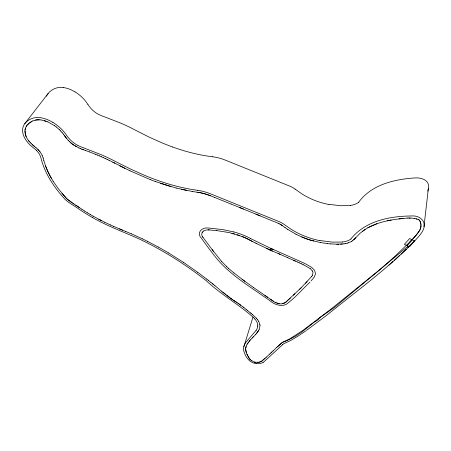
<?xml version="1.0" encoding="UTF-8"?>
<svg xmlns="http://www.w3.org/2000/svg" width="451" height="451" viewBox="0 0 451 451"><rect width="100%" height="100%" fill="white"/><g stroke="black" fill="none" stroke-linecap="round" stroke-linejoin="round"><path stroke-width="0.68" d="M259.99 325.785L259.111 329.681M246.201 346.312C244.205 350.771 247.56 355.332 249.719 359.058M245.553 348.375L246.421 352.823M26.874 125.434C24.405 128.563 24.642 132.915 26.102 136.422L25.363 134.206L24.963 130.762M414.012 241.651L414.717 240.952L409.609 238.54L404.4 244.357L409.519 246.674L418.331 236.955A86.429 62.215 11.4 0 0 421.888 232.276L422.531 231.222A17.324 11.929 6.8 0 0 422.683 230.946C427.599 222.18 420.27 215.172 411.554 215.967C389.664 216.153 365.225 220.917 350.884 238.951M423.946 226.763L428.377 188.507C430.293 180.079 421.042 177.344 414.554 177.965C394.027 179.335 371.551 184.701 358.708 202.166M428.377 188.507L427.802 191.134M257.707 326.473L257.752 324.962M25.081 129.662L25.324 128.558M276.559 347.625L282.473 342.399A126.421 78.728 22.1 0 0 289.452 339.44L295.681 336.102L301.386 332.404L314.206 322.177L318.288 319.725L319.483 317.899L335.099 306.962L407.935 246.207L406.943 245.53L417.468 233.618L419.847 230.095L420.71 227.58A22.437 15.514 7.3 0 0 420.946 225.551L420.935 224.863M92.348 217.45C106.678 225.72 122.238 231.459 137.329 238.122C161.791 249.358 184.634 263.908 205.887 280.387C220.432 294.148 237.976 303.895 252.977 317.036L243.41 348.307A22.206 12.295 17.7 0 0 243.681 350.551L244.076 351.865A40.009 22.212 16.9 0 0 244.329 352.547C246.054 357.942 250.243 363.055 256.202 363.585M245.682 347.828L245.919 347.067M243.737 346.61L243.856 346.261A56.82 31.175 16.1 0 1 245.767 342.461M420.343 228.871L420.546 228.234M312.334 275.381L312.988 272.72L312.481 271.085M203.655 230.957L202.155 232.485L201.721 234.419A7.396 4.86 22.2 0 0 202.448 236.595L213.644 251.602M246.184 346.295L246.9 344.835M46.487 96.215L46.673 95.809M419.847 230.095L420.129 229.508M255.751 334.394L259.133 329.704M46.881 95.409C50.01 89.777 56.854 86.547 63.202 87.517M246.877 344.818L248.23 342.687M311.771 276.345L312.357 275.381M256.179 330.341L245.756 342.456M419.531 230.653L415.94 235.518L409.361 242.835M26.243 126.455L28.52 123.625M258.457 330.904L256.754 333.25M247.729 343.374L248.738 341.988M202.178 232.479L202.561 231.915M311.793 276.345L301.093 287.817L285.799 302.193M52.84 122.407A25.493 16.484 35.4 0 0 40.348 117.649C33.763 116.629 26.321 119.763 23.407 125.953C20.205 134.218 26.795 142.708 33.041 147.528A39.592 25.983 35.8 0 0 34.902 148.971A9.234 5.767 35 0 1 36.694 150.628M24.782 123.642L48.122 93.515M248.721 341.971L249.837 340.612M272.325 251.004L280.082 254.308M249.256 341.277L250.423 339.936M355.816 237.733L352.575 240.744M250.406 339.919L253.58 336.649M406.943 245.53L412.203 239.701L394.625 256.619L379.674 269.845L330.848 309.211L303.106 330.267L289.604 338.949L282.067 342.557L277.72 346.526M311.145 280.86L314.409 276.903L315.531 273.639L314.612 270.363L311.647 267.336L304.583 263.356L271.107 248.473L270.07 249.803A3.022 1.996 17.4 0 0 269.918 250.017L273.312 249.629L250.649 238.585M309.984 282.089C302.136 289.593 294.864 298.066 286.086 304.493C282.298 306.223 277.822 305.389 274.219 303.585A12.854 7.893 16.9 0 1 271.998 302.249C254.426 289.373 234.926 278.368 219.947 262.279C212.709 254.127 206.473 245.13 200.013 236.38C197.239 231.741 202.854 227.281 207.381 227.986A13.93 9.138 21.9 0 1 208.695 228.031L222.963 229.644L233.821 231.927M255.773 334.411L253.563 336.626M305.631 283.205L307.142 281.633M263.102 362.486A6.545 3.574 18.1 0 0 263.345 362.328L282.692 344.632M282.501 344.829L283.307 344.057A4.831 2.729 16.6 0 1 283.967 343.645L290.574 340.567L299.205 335.347M252.267 337.929L252.91 337.275M27.669 124.527L31.671 121.432M413.663 242.001L412.259 243.393M414.717 240.952C395.741 260.413 374.55 277.45 353.201 294.187L324.782 316.743L306.443 330.414M411.904 243.737L410.5 245.118M299.532 289.322L301.065 287.823M410.151 245.462L407.749 247.791M406.402 249.087L401.024 254.167M273.103 350.884L276.536 347.603M273.086 350.867L270.825 353.026M293.392 295.18L294.926 293.736M271.942 351.938L269.692 354.086M353.736 239.864L360.067 233.246L365.051 229.441M269.67 354.063L266.259 357.186M399.682 255.413L394.321 260.312M290.359 298.021L285.782 302.193L283.961 303.32M266.282 357.203L261.428 361.386M392.984 261.512L388.976 265.064M265.143 358.224L261.67 361.206M362.491 231.284L367.796 227.778L376.985 223.685M305.705 330.933L301.623 333.74M29.512 122.841L32.861 120.874M301.189 334.033L300.749 334.332M300.31 334.619L299.65 335.059M351.335 241.51L352.597 240.772M285.218 302.638L281.734 303.833A7.475 4.578 16.9 0 1 279.287 303.743M261.445 361.398L259.15 362.164M203.632 230.963L206.056 230.027L209.264 229.875M367.819 227.806C379.86 221.21 393.734 219.22 407.236 218.087M351.357 241.539L348.629 242.728M260.825 361.719L259.601 362.074M32.884 120.896L36.672 119.819L40.979 119.91M347.163 243.185L348.651 242.751M345.624 243.557L347.185 243.213M282.506 303.726L283.245 303.557M387.465 220.81L391.203 220.071M35.398 120.079L39.333 119.74M344.012 243.839L345.646 243.579M258.682 362.238L259.173 362.181M350.619 205.408L341.108 205.741L329.044 204.393M336.874 244.239L344.034 243.861M342.45 242.024L332.5 242.142L319.86 240.53M258.699 362.254L255.243 362.243M399.022 218.904L403.081 218.459M340.578 244.177L342.326 244.042M407.214 218.059L410.692 218.081M257.222 362.373L257.718 362.35M338.78 244.262L330.831 243.912M408.848 218.002L409.739 218.013M208.097 229.83L216.807 230.602M327.251 243.551L330.854 243.935M212.596 156.762C198.97 155.127 185.598 151.699 172.705 147.032M216.796 230.602L229.441 232.648L242.052 236.476A45.207 28.785 20.2 0 1 249.533 239.971L255.125 242.869M255.734 362.316L254.787 362.159M327.274 243.574L320.379 242.514M197.51 190.305C183.247 188.377 169.266 184.662 155.764 179.724A240.806 206.237 41.7 0 1 144.371 175.247L130.553 169.063L115.552 161.52A125.739 74.855 29.1 0 0 101.672 154.885L83.52 147.804A31.784 21.761 34.8 0 1 77.989 145.487M197.758 192.301L200.097 192.69A39.023 26.119 23.1 0 1 210.301 195.711M192.273 191.466L200.12 192.707A38.329 25.673 23.1 0 1 210.324 195.734M414.48 218.504L413.522 218.335A24.23 16.456 6.8 0 0 410.669 218.053M40.951 119.881L47.812 121.888M176.189 188.039L192.301 191.489M414.452 218.476L417.017 219.073M279.31 303.748L276.756 303.089M320.407 242.537L310.745 240.203A63.681 45.996 12.9 0 1 301.736 236.944L295.991 234.232M181.494 189.33L186.855 190.474M254.415 362.068L254.804 362.176M278.47 303.591L274.259 301.877L253.428 287.467M231.972 233.246L234.497 233.922M416.2 218.836L418.359 219.564M155.381 181.544L176.211 188.067M313.862 241.065L310.722 240.18A63.681 45.996 12.9 0 1 301.708 236.922M170.929 186.613L160.533 183.36M44.339 120.626L46.058 121.184M254.432 362.085L251.9 360.828M237.023 234.678L239.543 235.529M85.397 150.454L81.845 149.168M85.369 150.425L89.366 151.902M83.418 149.755L80.363 148.571M150.262 179.611L155.409 181.567M89.337 151.874L95.319 154.214M210.329 195.723L214.445 197.358M214.473 197.38L231.053 204.049M150.284 179.633L129.956 170.794M231.03 204.027L243.467 209.072M239.346 207.404L260.064 215.826M255.937 214.157L276.7 222.636A26.327 17.702 17.8 0 1 278.605 223.465M95.296 154.191L97.303 155.026M125.699 231.47L119.515 228.911M125.677 231.448L131.28 233.798M122.604 230.207L113.466 226.295M97.281 155.003L99.282 155.854M99.259 155.832L101.255 156.706M78.931 147.945L80.391 148.599M278.143 253.462L287.766 257.696M101.233 156.683L103.223 157.574M287.749 257.701L297.35 261.963M131.258 233.776L142.279 238.788M293.505 260.255L295.422 261.106M110.484 224.953L113.494 226.317M297.333 261.969L299.255 262.826M103.2 157.551L105.184 158.464M299.244 262.832L301.167 263.688M301.144 263.694L303.066 264.562M47.783 121.866L54.599 125.711M110.512 224.976L104.598 222.18M105.162 158.442L107.135 159.372M266.558 248.338L272.269 251.06L256.54 243.574M303.049 264.562L310.384 268.706M107.112 159.35L109.074 160.302M278.583 223.448L278.977 223.651M129.978 170.816L112.902 162.197M78.959 147.967L73.739 145.042A22.155 14.996 34.4 0 1 70.328 142.403L69.274 141.428M275.093 302.339L275.927 302.745M109.057 160.28L114.836 163.211M142.257 238.771L147.68 241.443M255.119 242.875L256.54 243.568M104.626 222.202L98.808 219.254M278.96 223.628L280.088 224.22M119.881 165.827L124.933 168.364M101.723 220.759L93.103 216.153M147.657 241.42L158.29 247.03M418.336 219.541L418.889 219.84M252.312 241.443L249.516 239.971A45.269 28.819 20.2 0 0 242.052 236.476M296.014 234.255L287.755 229.424M280.071 224.198L280.449 224.418M158.267 247.013L168.612 252.96M280.426 224.401L280.798 224.621M90.279 214.518L93.131 216.176M74.962 145.825L76.236 146.575M87.471 212.833L90.307 214.546M280.781 224.604L281.486 225.043M168.589 252.943L183.534 262.392M84.681 211.085L87.5 212.855M281.131 224.812L282.14 225.489M73.051 203.452L81.93 209.287M73.958 204.038L67.419 199.365L61.973 193.349M75.7 205.126L79.167 207.404M235.225 301.431L232.761 299.802M81.907 209.27L84.709 211.107M233.573 300.338L237.643 303.027M235.208 301.415L236.837 302.486M72.205 202.916L66.714 198.699M221.447 291.115L232.778 299.825M251.478 360.546L251.917 360.845M285.077 227.608L287.777 229.446M183.512 262.375L197.752 272.331M237.666 303.044L243.1 306.984M231.972 299.278L230.36 298.162M238.466 303.585L239.261 304.132M264.934 295.428L267.798 297.401M281.802 225.246L285.1 227.631M270.656 299.374L273.475 301.347M253.439 287.473L242.091 279.299M418.866 219.812L419.3 220.133M240.039 304.684L240.806 305.242M251.5 360.563L250.688 359.949M229.576 297.604L226.723 295.405M54.571 125.688L56.217 126.911M244.904 281.373L233.917 272.928M197.73 272.314L206.823 279.163M295.061 189.104L301.465 193.603A61.144 46.6 11.3 0 0 329.027 204.506M35.99 147.697L31.243 143.672M243.078 306.962L243.85 307.571M206.806 279.146L208.204 280.24M243.833 307.548L246.071 309.341M208.182 280.218L210.916 282.405M35.962 147.674L37.822 149.298M225.41 294.362L222.755 292.197M246.049 309.318L247.531 310.525M252.599 314.674L251.128 313.473M210.899 282.388L214.907 285.68M250.423 312.904L247.509 310.508M250.401 312.881L251.145 313.496M34.665 146.676L32.309 144.675M56.189 126.883L59.29 129.567M212.258 283.493L213.588 284.587M233.934 272.934L228.702 268.525M214.89 285.663L221.458 291.132M250.328 359.644L250.711 359.966M252.577 314.657L256.399 318.214M310.367 268.706L312.504 271.079M226.802 266.795L228.719 268.52M249.995 359.34L250.344 359.661M252.977 317.036L254.172 318.214A22.449 12.978 19.3 0 1 254.539 318.615L254.866 318.981M226.819 266.789L221.509 261.343M59.261 129.538L60.727 131.004M68.253 140.396L69.307 141.456M249.696 359.041L250.012 359.357M30.262 142.663L31.266 143.694M37.794 149.275L39.519 151.215M419.278 220.105L420.219 221.61M68.287 140.424L64.504 135.7M60.699 130.982L62.086 132.515M66.105 198.062L58.196 188.574L53.162 181.257M38.38 149.884L38.949 150.527M28.537 140.616L30.279 142.679M221.526 261.343L212.117 249.589M256.377 318.192L257.746 319.866M62.058 132.493L63.36 134.094M29.377 141.665L27.793 139.579A16.58 10.655 35.6 0 1 26.073 136.394M39.496 151.192L40.043 151.897M66.353 138.192L63.332 134.065M202.465 236.595L202.984 237.344M257.724 319.844L258.756 321.445M87.922 104.418L89.05 106.086A25.284 18.192 35.6 0 0 89.546 106.763L89.738 107.011A19.985 14.302 35.7 0 0 98.521 114.385L98.679 114.413A30.217 21.817 36.1 0 0 103.939 116.617L121.246 123.326A120.355 76.174 29.6 0 1 134.443 129.674L148.695 136.901L161.841 142.798A226.351 200.678 46.4 0 0 172.705 147.037M45.574 165.974A89.591 60.53 30 0 0 51.656 178.771L53.179 181.274M248.039 356.222L249.087 358.218M42.191 155.398L41.808 154.682A20.064 12.431 35 0 0 40.015 151.874M247.667 355.529L246.99 354.159M419.904 220.984L420.467 222.23M258.733 321.428L259.861 324.41M42.163 155.375L43.166 157.991M43.843 160.663L45.596 165.996A89.557 60.502 30 0 0 51.679 178.793M420.445 222.208L420.806 223.538M43.138 157.968L43.871 160.686M420.636 222.85L420.907 224.209M259.844 324.393L260.013 325.808M420.884 224.186L420.963 224.891M263.08 362.474A12.019 6.585 18.3 0 1 256.185 363.523M257.758 326.49A29.343 17.031 19.7 0 1 256.14 330.324M254.849 318.981A17.634 10.221 19.1 0 1 257.809 324.974M92.354 217.444A125.891 88.379 31 0 1 78.108 208.52L69.042 202.595A20.983 13.169 31.1 0 1 64.972 199.246C54.019 187.362 44.66 173.426 40.832 157.534A10.294 6.421 34.8 0 0 40.584 156.722L40.517 156.531A13.034 8.112 34.9 0 0 40.432 156.322L40.054 155.471A17.059 10.576 35 0 0 38.532 152.895L37.067 151.023A12.961 8.067 34.9 0 0 36.706 150.623M52.868 122.345A29.941 19.275 35.3 0 1 66.489 135.204L67.751 136.901A26.592 18.13 34.3 0 0 68.293 137.589L68.496 137.843A21.017 14.246 34.4 0 0 77.831 145.436M197.51 190.277A40.567 27.184 23.1 0 1 210.487 193.789L279.428 221.745A20.053 13.603 17.6 0 1 284.158 224.457L290.889 229.119A64.47 46.712 12.8 0 0 319.844 240.642M350.985 239.024A19.201 13.271 12.4 0 1 342.439 242.001M420.969 225.573A22.437 15.514 7.3 0 1 420.732 227.603M73.767 145.07A22.155 14.996 34.4 0 1 70.362 142.431M63.191 87.477A24.281 16.597 36.7 0 1 75.091 91.976M75.125 91.914A28.52 19.421 36.6 0 1 87.877 104.429M212.596 156.739A38.668 27.426 23 0 1 224.987 159.981L290.602 186.472A19.094 13.693 16.8 0 1 295.089 189.082M358.804 202.234A18.243 13.293 11 0 1 350.613 205.385M233.821 231.949A50.055 31.79 20.3 0 1 250.677 238.556"/></g></svg>
